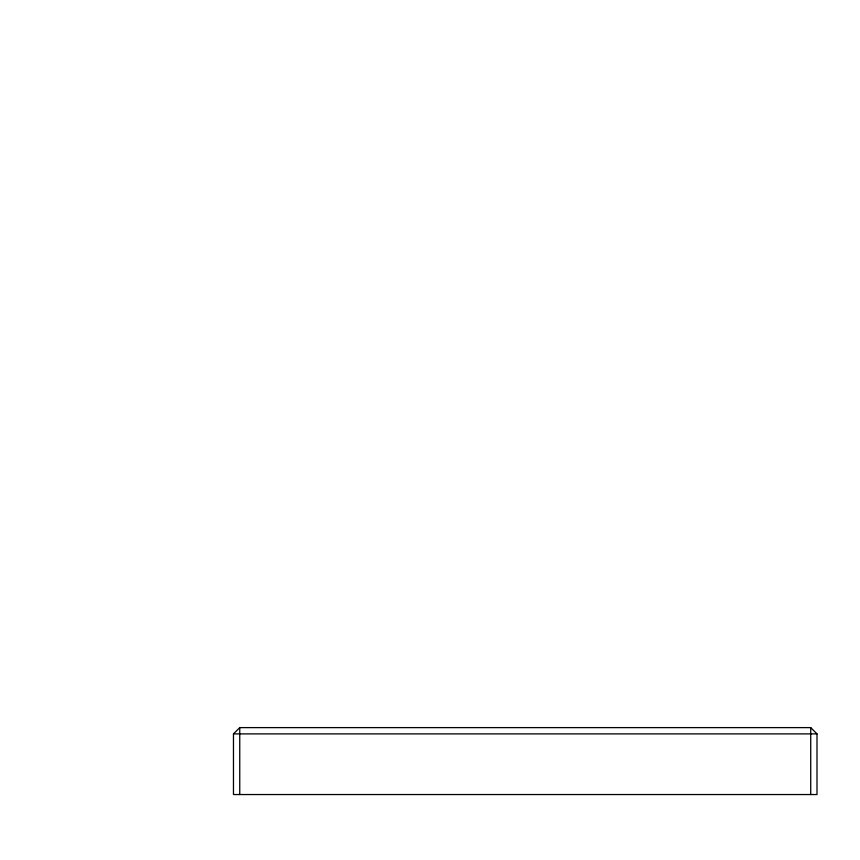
<?xml version="1.0" encoding="UTF-8"?>
<svg xmlns="http://www.w3.org/2000/svg" width="860" height="860" viewBox="0 0 860 860"><rect width="100%" height="100%" fill="white"/><g stroke="black" fill="none" stroke-linecap="round" stroke-linejoin="round"><path stroke-width="1.29" d="M233.469 733.892L239.746 727.614L810.722 727.614L817 733.892L817 794.543L233.469 794.543L233.469 733.892L817 733.892M810.722 727.614L810.722 794.543M239.746 727.614L239.746 794.543"/></g></svg>
